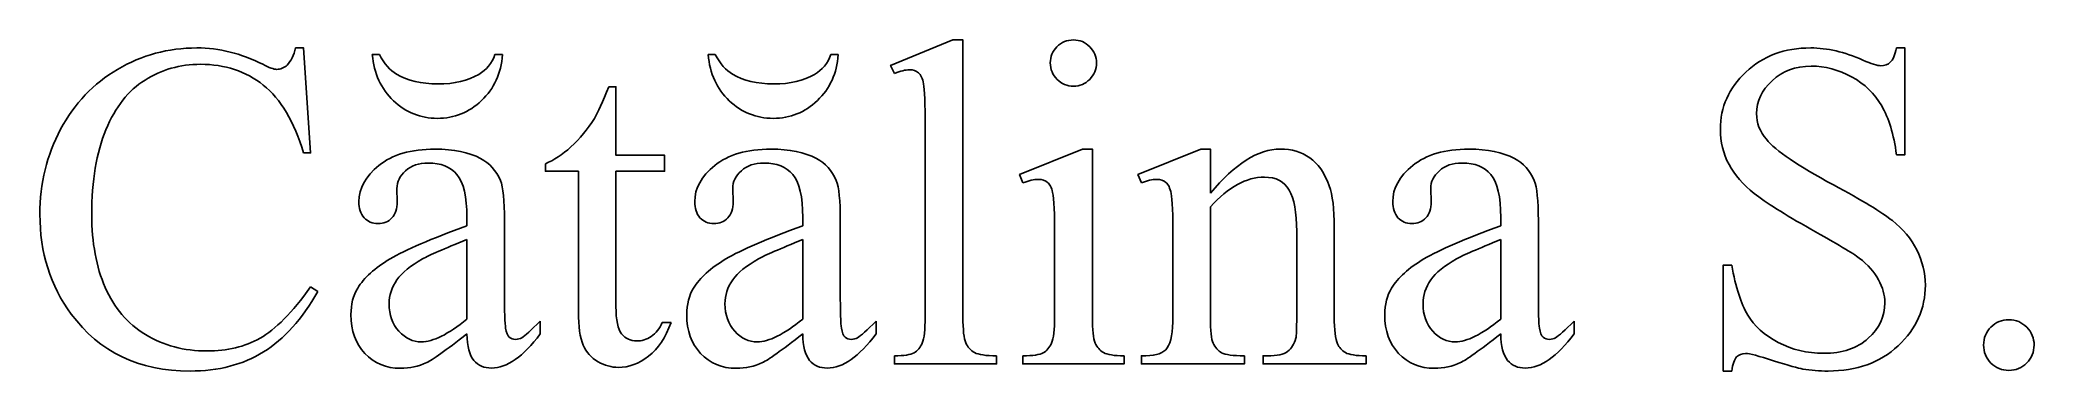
# Model space of a CAD drawing. Extents: x 51.8 to 112.1, y 114.4 to 124.4.
import ezdxf

# ---------------------------------------------------------------- set-up
doc = ezdxf.new("R2010")
doc.units = 0
doc.layers.add('Layer_1', color=7, linetype='CONTINUOUS')

msp = doc.modelspace()

# ---------------------------------------------------------------- linework, layer by layer
at = {"layer": 'Layer_1', "color": 7}
for points in [[(79.371144, 124.437647), (77.492049, 123.666497), (77.609459, 123.425618)], [(79.680925, 116.075713), (79.680925, 124.437647), (79.371144, 124.437647), (79.371144, 124.437647)], [(83.025701, 124.437647), (83.025701, 124.437647)], [(56.507836, 124.196767), (56.507836, 124.196767)], [(59.735753, 121.023971), (59.949073, 121.023971), (59.735753, 124.196767), (59.49487, 124.196767)], [(62.027705, 123.997228), (61.814384, 123.997228), (61.814384, 123.997228)], [(65.751164, 123.997228), (65.524066, 123.997228)], [(72.186051, 123.997228), (71.97273, 123.997228), (71.97273, 123.997228)], [(75.90951, 123.997228), (75.682412, 123.997228)], [(105.324011, 124.196767), (105.324011, 124.196767)], [(107.919132, 120.968851), (108.173795, 120.968851), (108.173795, 124.196767), (107.919132, 124.196767)], [(69.185236, 116.384944), (69.185236, 120.473308), (70.658083, 120.473308), (70.658083, 120.95507), (69.185236, 120.95507), (69.185236, 123.026536), (68.971915, 123.026536), (68.971915, 123.026536)], [(78.538258, 121.801736), (78.538258, 116.075713)], [(63.713872, 121.140828), (63.713872, 121.140828)], [(67.052034, 120.700409), (67.052034, 120.473308), (68.049732, 120.473308), (68.049732, 116.23391)], [(73.872219, 121.140828), (73.872219, 121.140828)], [(83.294143, 121.140828), (81.394654, 120.370229), (81.491118, 120.122184)], [(83.596758, 116.075713), (83.596758, 121.140828), (83.294143, 121.140828), (83.294143, 121.140828)], [(86.872633, 121.140828), (84.973145, 120.370229), (85.076771, 120.122184)], [(87.168633, 119.805785), (87.168633, 121.140828), (86.872633, 121.140828), (86.872633, 121.140828)], [(94.987072, 121.140828), (94.987072, 121.140828)], [(62.571203, 119.551124), (62.557425, 119.950203)], [(72.729549, 119.551124), (72.715771, 119.950203)], [(93.844402, 119.551124), (93.830621, 119.950203)], [(64.677399, 119.075978), (64.677399, 118.82848)], [(65.8129, 116.839147), (65.8129, 118.980065)], [(74.835745, 119.075978), (74.835745, 118.82848)], [(75.971246, 116.839147), (75.971246, 118.980065)], [(87.168633, 116.075713), (87.168633, 119.39954)], [(95.950596, 119.075978), (95.950596, 118.82848)], [(97.0861, 116.839147), (97.0861, 118.980065)], [(64.677399, 118.408454), (64.677399, 116.006811)], [(64.677399, 118.408454), (64.677399, 118.408454)], [(74.835745, 118.408454), (74.835745, 116.006811)], [(74.835745, 118.408454), (74.835745, 118.408454)], [(82.454642, 118.504918), (82.454642, 116.075713)], [(86.033132, 118.41562), (86.033132, 116.075713)], [(89.776985, 118.656502), (89.776985, 116.075713)], [(90.912489, 116.075713), (90.912489, 118.766194)], [(95.950596, 118.408454), (95.950596, 116.006811)], [(95.950596, 118.408454), (95.950596, 118.408454)], [(102.936149, 117.637855), (102.681486, 117.637855), (102.681486, 114.4375), (102.936149, 114.4375)], [(60.162394, 116.839147), (59.949073, 116.97695)], [(66.893284, 115.559224), (66.893284, 115.944522)], [(70.85101, 115.903182), (70.582566, 115.903182)], [(77.05163, 115.559224), (77.05163, 115.944522)], [(98.16648, 115.559224), (98.16648, 115.944522)], [(111.318479, 115.985865), (111.318479, 115.985865)], [(77.609459, 114.898869), (77.609459, 114.650821), (80.699572, 114.650821), (80.699572, 114.898869)], [(81.491118, 114.898869), (81.491118, 114.650821), (84.553669, 114.650821), (84.553669, 114.898869)], [(85.214024, 114.898869), (85.076771, 114.898869), (85.076771, 114.650821), (88.194446, 114.650821), (88.194446, 114.898869)], [(88.889528, 114.898869), (88.75834, 114.898869), (88.75834, 114.650821), (91.876012, 114.650821), (91.876012, 114.898869)]]:
    msp.add_lwpolyline(points, dxfattribs=at)
for points in [[(83.025701, 124.437647), (82.828403, 124.437647), (82.660633, 124.36859), (82.522993, 124.230942)], [(83.514078, 124.230942), (83.381022, 124.36859), (83.2184, 124.437647), (83.025701, 124.437647)], [(56.507836, 124.196767), (55.640663, 124.196767), (54.840301, 123.980927), (54.10619, 123.54964)], [(54.939078, 123.226075), (55.43919, 123.542661), (55.99867, 123.701225), (56.618078, 123.701225)], [(58.503788, 123.701225), (57.847675, 124.031571), (57.182302, 124.196767), (56.507836, 124.196767)], [(56.618078, 123.701225), (57.35678, 123.701225), (57.989926, 123.492575), (58.517566, 123.075044)], [(58.916648, 123.54964), (58.834056, 123.54964), (58.696492, 123.600285), (58.503788, 123.701225)], [(59.24021, 123.680278), (59.148443, 123.593102), (59.040526, 123.54964), (58.916648, 123.54964)], [(59.49487, 124.196767), (59.444398, 123.976535), (59.359497, 123.804157), (59.24021, 123.680278)], [(61.814384, 123.997228), (61.864857, 123.423701), (62.078112, 122.957775), (62.454346, 122.599898)], [(62.550809, 123.405221), (62.353516, 123.519922), (62.179117, 123.717345), (62.027705, 123.997228)], [(65.524066, 123.997228), (65.432295, 123.731115), (65.269131, 123.531118), (65.035135, 123.398056)], [(65.117818, 122.607063), (65.498651, 122.964941), (65.709884, 123.428293), (65.751164, 123.997228)], [(71.97273, 123.997228), (72.023203, 123.423701), (72.236464, 122.957775), (72.612692, 122.599898)], [(72.709155, 123.405221), (72.511862, 123.519922), (72.337463, 123.717345), (72.186051, 123.997228)], [(75.682412, 123.997228), (75.59065, 123.731115), (75.427483, 123.531118), (75.193482, 123.398056)], [(75.276164, 122.607063), (75.656998, 122.964941), (75.86823, 123.428293), (75.90951, 123.997228)], [(82.522993, 124.230942), (82.389931, 124.097885), (82.323453, 123.935272), (82.323453, 123.742565)], [(82.323453, 123.742565), (82.323453, 123.549866), (82.39251, 123.38467), (82.530159, 123.247022)], [(83.720784, 123.742565), (83.720784, 123.935272), (83.651727, 124.097885), (83.514078, 124.230942)], [(83.514078, 123.247022), (83.651727, 123.38467), (83.720784, 123.549866), (83.720784, 123.742565)], [(105.324011, 124.196767), (104.530253, 124.196767), (103.876666, 123.953303), (103.362787, 123.466958)], [(106.900488, 123.831862), (106.345317, 124.075034), (105.81954, 124.196767), (105.324011, 124.196767)], [(107.443986, 123.659882), (107.338463, 123.659882), (107.157429, 123.717153), (106.900488, 123.831862)], [(107.732823, 123.762961), (107.659409, 123.694132), (107.563278, 123.659882), (107.443986, 123.659882)], [(107.919132, 124.196767), (107.873254, 123.981121), (107.810821, 123.836367), (107.732823, 123.762961)], [(54.10619, 123.54964), (53.376668, 123.122932), (52.803379, 122.519439), (52.385848, 121.73945)], [(53.755066, 121.725669), (54.044126, 122.413896), (54.438964, 122.914076), (54.939078, 123.226075)], [(58.517566, 123.075044), (59.045211, 122.657519), (59.451284, 121.973728), (59.735753, 121.023971)], [(63.796555, 123.109218), (63.29644, 123.109218), (62.881165, 123.207931), (62.550809, 123.405221)], [(65.035135, 123.398056), (64.709375, 123.205357), (64.29667, 123.109218), (63.796555, 123.109218)], [(73.954901, 123.109218), (73.454795, 123.109218), (73.039511, 123.207931), (72.709155, 123.405221)], [(75.193482, 123.398056), (74.867721, 123.205357), (74.455016, 123.109218), (73.954901, 123.109218)], [(77.609459, 123.425618), (77.792982, 123.499029), (77.944366, 123.535859), (78.063662, 123.535859)], [(78.063662, 123.535859), (78.173776, 123.535859), (78.263275, 123.506201), (78.332103, 123.446564)], [(78.332103, 123.446564), (78.405495, 123.386919), (78.458163, 123.274392), (78.4903, 123.109218)], [(78.4903, 123.109218), (78.522437, 122.948631), (78.538258, 122.512911), (78.538258, 121.801736)], [(82.530159, 123.247022), (82.667807, 123.109374), (82.832994, 123.040317), (83.025701, 123.040317)], [(83.025701, 123.040317), (83.2184, 123.040317), (83.381022, 123.109374), (83.514078, 123.247022)], [(103.362787, 123.466958), (102.848911, 122.985193), (102.592188, 122.409321), (102.592188, 121.73945)], [(103.686352, 122.214596), (103.686352, 122.586241), (103.842333, 122.91663), (104.154333, 123.205682)], [(104.154333, 123.205682), (104.466327, 123.499326), (104.860619, 123.646104), (105.337792, 123.646104)], [(105.337792, 123.646104), (105.759909, 123.646104), (106.168561, 123.538179), (106.563145, 123.322539)], [(106.563145, 123.322539), (106.957734, 123.106893), (107.260493, 122.815369), (107.471548, 122.448313)], [(62.454346, 122.599898), (62.830576, 122.246609), (63.273484, 122.070178), (63.782774, 122.070178)], [(63.782774, 122.070178), (64.296653, 122.070178), (64.741585, 122.249183), (65.117818, 122.607063)], [(68.971915, 123.026536), (68.783803, 122.563127), (68.637025, 122.244529), (68.531493, 122.070178)], [(72.612692, 122.599898), (72.988928, 122.246609), (73.431831, 122.070178), (73.94112, 122.070178)], [(73.94112, 122.070178), (74.454999, 122.070178), (74.899937, 122.249183), (75.276164, 122.607063)], [(68.531493, 122.070178), (68.325025, 121.739825), (68.088746, 121.452904), (67.822633, 121.20973)], [(103.982355, 121.436832), (103.785062, 121.670833), (103.686352, 121.930131), (103.686352, 122.214596)], [(107.471548, 122.448313), (107.687194, 122.081255), (107.836548, 121.588258), (107.919132, 120.968851)], [(52.385848, 121.73945), (51.968325, 120.959453), (51.759117, 120.103845), (51.759117, 119.172438)], [(53.328425, 119.15866), (53.328425, 120.181826), (53.4706, 121.037433), (53.755066, 121.725669)], [(102.592188, 121.73945), (102.592191, 121.354036), (102.679115, 121.000632), (102.853466, 120.679463)], [(106.012481, 120.060448), (104.943426, 120.633969), (104.266821, 121.092715), (103.982355, 121.436832)], [(63.713872, 121.140828), (62.984351, 121.140828), (62.417685, 120.975635), (62.013927, 120.645286)], [(62.819251, 120.487089), (62.989016, 120.643084), (63.218115, 120.720803), (63.507167, 120.720803)], [(63.507167, 120.720803), (63.887987, 120.720803), (64.177487, 120.604225), (64.37478, 120.370229)], [(65.090259, 120.858606), (64.732379, 121.046721), (64.273629, 121.140828), (63.713872, 121.140828)], [(65.688878, 120.191086), (65.560407, 120.493907), (65.360961, 120.716375), (65.090259, 120.858606)], [(67.822633, 121.20973), (67.561106, 120.971145), (67.304388, 120.801346), (67.052034, 120.700409)], [(73.872219, 121.140828), (73.142697, 121.140828), (72.576031, 120.975635), (72.172273, 120.645286)], [(72.977597, 120.487089), (73.147356, 120.643084), (73.376456, 120.720803), (73.665513, 120.720803)], [(73.665513, 120.720803), (74.046336, 120.720803), (74.335283, 120.604225), (74.532576, 120.370229)], [(75.248605, 120.858606), (74.890725, 121.046721), (74.431984, 121.140828), (73.872219, 121.140828)], [(75.847224, 120.191086), (75.718754, 120.493907), (75.51931, 120.716375), (75.248605, 120.858606)], [(89.281442, 121.140828), (88.611562, 121.140828), (87.907336, 120.695897), (87.168633, 119.805785)], [(90.169451, 120.879553), (89.921691, 121.053904), (89.625561, 121.140828), (89.281442, 121.140828)], [(90.761455, 120.032886), (90.614631, 120.427469), (90.417214, 120.709788), (90.169451, 120.879553)], [(94.987072, 121.140828), (94.257547, 121.140828), (93.690885, 120.975635), (93.287124, 120.645286)], [(94.09245, 120.487089), (94.262215, 120.643084), (94.491312, 120.720803), (94.780367, 120.720803)], [(94.780367, 120.720803), (95.161186, 120.720803), (95.450687, 120.604225), (95.64798, 120.370229)], [(96.363456, 120.858606), (96.005575, 121.046721), (95.546829, 121.140828), (94.987072, 121.140828)], [(96.962077, 120.191086), (96.833604, 120.493907), (96.634161, 120.716375), (96.363456, 120.858606)], [(102.853466, 120.679463), (103.027818, 120.358285), (103.282509, 120.064732), (103.61745, 119.798619)], [(62.013927, 120.645286), (61.610157, 120.314933), (61.40814, 119.952323), (61.40814, 119.55774)], [(62.557425, 119.950203), (62.557425, 120.152083), (62.644899, 120.331085), (62.819251, 120.487089)], [(64.37478, 120.370229), (64.576663, 120.13623), (64.677399, 119.704563), (64.677399, 119.075978)], [(65.8129, 118.980065), (65.8129, 119.590302), (65.771462, 119.993793), (65.688878, 120.191086)], [(72.172273, 120.645286), (71.768512, 120.314933), (71.566486, 119.952323), (71.566486, 119.55774)], [(72.715771, 119.950203), (72.715771, 120.152083), (72.803246, 120.331085), (72.977597, 120.487089)], [(74.532576, 120.370229), (74.734453, 120.13623), (74.835745, 119.704563), (74.835745, 119.075978)], [(75.971246, 118.980065), (75.971246, 119.590302), (75.929808, 119.993793), (75.847224, 120.191086)], [(81.491118, 120.122184), (81.674647, 120.19101), (81.830629, 120.22526), (81.959099, 120.22526)], [(81.959099, 120.22526), (82.078391, 120.22526), (82.171948, 120.195601), (82.240771, 120.135965)], [(82.240771, 120.135965), (82.309579, 120.080906), (82.360219, 119.980167), (82.392355, 119.833346)], [(85.076771, 120.122184), (85.255717, 120.19101), (85.409119, 120.22526), (85.537589, 120.22526)], [(85.537589, 120.22526), (85.656876, 120.22526), (85.750983, 120.195601), (85.819811, 120.135965)], [(85.819811, 120.135965), (85.893203, 120.07632), (85.945872, 119.963795), (85.978008, 119.798619)], [(87.168633, 119.39954), (87.710043, 119.996008), (88.253687, 120.294162), (88.79968, 120.294162)], [(88.79968, 120.294162), (89.152974, 120.294162), (89.403066, 120.163775), (89.549883, 119.902248)], [(93.287124, 120.645286), (92.883357, 120.314933), (92.681339, 119.952323), (92.681339, 119.55774)], [(93.830621, 119.950203), (93.830621, 120.152083), (93.918099, 120.331085), (94.09245, 120.487089)], [(95.64798, 120.370229), (95.849862, 120.13623), (95.950596, 119.704563), (95.950596, 119.075978)], [(97.0861, 118.980065), (97.0861, 119.590302), (97.044661, 119.993793), (96.962077, 120.191086)], [(107.79511, 118.980065), (107.478524, 119.232422), (106.884237, 119.59245), (106.012481, 120.060448)], [(61.40814, 119.55774), (61.40814, 119.351269), (61.460808, 119.188655), (61.566339, 119.069362)], [(62.406391, 119.062197), (62.516505, 119.176898), (62.571203, 119.34007), (62.571203, 119.551124)], [(71.566486, 119.55774), (71.566486, 119.351269), (71.619154, 119.188655), (71.724685, 119.069362)], [(72.564737, 119.062197), (72.674854, 119.176898), (72.729549, 119.34007), (72.729549, 119.551124)], [(82.392355, 119.833346), (82.433636, 119.631464), (82.454642, 119.188562), (82.454642, 118.504918)], [(85.978008, 119.798619), (86.01472, 119.63344), (86.033132, 119.17267), (86.033132, 118.41562)], [(89.549883, 119.902248), (89.701295, 119.645307), (89.776985, 119.230023), (89.776985, 118.656502)], [(90.912489, 118.766194), (90.912489, 119.335134), (90.862394, 119.757595), (90.761455, 120.032886)], [(92.681339, 119.55774), (92.681339, 119.351269), (92.734007, 119.188655), (92.839536, 119.069362)], [(93.67959, 119.062197), (93.789705, 119.176898), (93.844402, 119.34007), (93.844402, 119.551124)], [(103.61745, 119.798619), (103.956975, 119.5325), (104.525667, 119.175046), (105.324011, 118.725404)], [(51.759117, 119.172438), (51.759117, 118.016216), (52.075691, 117.011251), (52.70886, 116.157842)], [(53.734673, 116.963169), (53.463968, 117.582576), (53.328425, 118.314435), (53.328425, 119.15866)], [(61.566339, 119.069362), (61.676454, 118.95007), (61.8166, 118.890216), (61.986365, 118.890216)], [(61.986365, 118.890216), (62.160716, 118.890216), (62.300859, 118.947488), (62.406391, 119.062197)], [(71.724685, 119.069362), (71.8348, 118.95007), (71.974946, 118.890216), (72.144711, 118.890216)], [(72.144711, 118.890216), (72.319062, 118.890216), (72.459214, 118.947488), (72.564737, 119.062197)], [(92.839536, 119.069362), (92.949653, 118.95007), (93.089797, 118.890216), (93.259565, 118.890216)], [(93.259565, 118.890216), (93.433916, 118.890216), (93.574059, 118.947488), (93.67959, 119.062197)], [(108.531535, 118.098673), (108.361767, 118.438204), (108.116281, 118.732307), (107.79511, 118.980065)], [(64.677399, 118.82848), (63.59458, 118.433897), (62.819265, 118.098905), (62.35127, 117.823617)], [(63.33519, 117.823617), (63.537066, 117.938317), (63.984577, 118.133166), (64.677399, 118.408454)], [(74.835745, 118.82848), (73.752932, 118.433897), (72.977611, 118.098905), (72.509616, 117.823617)], [(73.493536, 117.823617), (73.695418, 117.938317), (74.142929, 118.133166), (74.835745, 118.408454)], [(95.950596, 118.82848), (94.86778, 118.433897), (94.092464, 118.098905), (93.624467, 117.823617)], [(94.608386, 117.823617), (94.810266, 117.938317), (95.257777, 118.133166), (95.950596, 118.408454)], [(105.324011, 118.725404), (106.122362, 118.280348), (106.611309, 117.988824), (106.790243, 117.851176)], [(62.35127, 117.823617), (61.887864, 117.54832), (61.562086, 117.254767), (61.373965, 116.942773)], [(62.557425, 117.19027), (62.71342, 117.410503), (62.972717, 117.621732), (63.33519, 117.823617)], [(72.509616, 117.823617), (72.046204, 117.54832), (71.720424, 117.254767), (71.532311, 116.942773)], [(72.715771, 117.19027), (72.871766, 117.410503), (73.131069, 117.621732), (73.493536, 117.823617)], [(93.624467, 117.823617), (93.161063, 117.54832), (92.835283, 117.254767), (92.647162, 116.942773)], [(93.830621, 117.19027), (93.98662, 117.410503), (94.245914, 117.621732), (94.608386, 117.823617)], [(103.417911, 116.130283), (103.216026, 116.465222), (103.055441, 116.967984), (102.936149, 117.637855)], [(106.790243, 117.851176), (107.056365, 117.649299), (107.251205, 117.431438), (107.375084, 117.197436)], [(108.79281, 117.032071), (108.79281, 117.403712), (108.705886, 117.759146), (108.531535, 118.098673)], [(62.323708, 116.467626), (62.323708, 116.729159), (62.401426, 116.970038), (62.557425, 117.19027)], [(72.482054, 116.467626), (72.482054, 116.729159), (72.559767, 116.970038), (72.715771, 117.19027)], [(93.596908, 116.467626), (93.596908, 116.729159), (93.674626, 116.970038), (93.830621, 117.19027)], [(107.375084, 117.197436), (107.503554, 116.96344), (107.568008, 116.731761), (107.568008, 116.502354)], [(107.96709, 115.201484), (108.517675, 115.71536), (108.79281, 116.325488), (108.79281, 117.032071)], [(54.952857, 115.538827), (54.41145, 115.869177), (54.005377, 116.343762), (53.734673, 116.963169)], [(59.949073, 116.97695), (59.3939, 116.206131), (58.884514, 115.690113), (58.421105, 115.428586)], [(58.524732, 115.015726), (59.148725, 115.401137), (59.694396, 116.008682), (60.162394, 116.839147)], [(61.373965, 116.942773), (61.236323, 116.717949), (61.16726, 116.451469), (61.16726, 116.144064)], [(62.619711, 115.641906), (62.422418, 115.862138), (62.323708, 116.137277), (62.323708, 116.467626)], [(65.847077, 115.731201), (65.82415, 115.86885), (65.8129, 116.238092), (65.8129, 116.839147)], [(71.532311, 116.942773), (71.394663, 116.717949), (71.325606, 116.451469), (71.325606, 116.144064)], [(72.778057, 115.641906), (72.580764, 115.862138), (72.482054, 116.137277), (72.482054, 116.467626)], [(76.005424, 115.731201), (75.982496, 115.86885), (75.971246, 116.238092), (75.971246, 116.839147)], [(92.647162, 116.942773), (92.509522, 116.717949), (92.440457, 116.451469), (92.440457, 116.144064)], [(93.892911, 115.641906), (93.695618, 115.862138), (93.596908, 116.137277), (93.596908, 116.467626)], [(97.120274, 115.731201), (97.097346, 115.86885), (97.0861, 116.238092), (97.0861, 116.839147)], [(107.568008, 116.502354), (107.568008, 116.089415), (107.400241, 115.731407), (107.0653, 115.428586)], [(52.70886, 116.157842), (53.557677, 115.010795), (54.755459, 114.4375), (56.301681, 114.4375)], [(61.16726, 116.144064), (61.16726, 115.657711), (61.307409, 115.265456), (61.587286, 114.967217)], [(64.677399, 116.006811), (64.108456, 115.547991), (63.649715, 115.318341), (63.301012, 115.318341)], [(66.893284, 115.944522), (66.617987, 115.669225), (66.432358, 115.502003), (66.336005, 115.442367)], [(68.049732, 116.23391), (68.049732, 115.779679), (68.097805, 115.442113), (68.19415, 115.221881)], [(69.357216, 115.559224), (69.242507, 115.701458), (69.185236, 115.976596), (69.185236, 116.384944)], [(70.169706, 114.885088), (70.463352, 115.114503), (70.69042, 115.45354), (70.85101, 115.903182)], [(70.582566, 115.903182), (70.504568, 115.719653), (70.394072, 115.58006), (70.251838, 115.483707)], [(71.325606, 116.144064), (71.325606, 115.657711), (71.465749, 115.265456), (71.745632, 114.967217)], [(74.835745, 116.006811), (74.266808, 115.547991), (73.808061, 115.318341), (73.459359, 115.318341)], [(77.05163, 115.944522), (76.776339, 115.669225), (76.590704, 115.502003), (76.494351, 115.442367)], [(78.538258, 116.075713), (78.538258, 115.685721), (78.508596, 115.421815), (78.44896, 115.284167)], [(79.763608, 115.290782), (79.708543, 115.419253), (79.680925, 115.681129), (79.680925, 116.075713)], [(82.454642, 116.075713), (82.454642, 115.685721), (82.422415, 115.421815), (82.358178, 115.284167)], [(83.679441, 115.284167), (83.624377, 115.417223), (83.596758, 115.681129), (83.596758, 116.075713)], [(86.033132, 116.075713), (86.033132, 115.616893), (85.975861, 115.304922), (85.861151, 115.139748)], [(87.244703, 115.284167), (87.194211, 115.385107), (87.168633, 115.64901), (87.168633, 116.075713)], [(89.776985, 116.075713), (89.776985, 115.713246), (89.767779, 115.497406), (89.749426, 115.428586)], [(91.008952, 115.26322), (90.944716, 115.405455), (90.912489, 115.676543), (90.912489, 116.075713)], [(92.440457, 116.144064), (92.440457, 115.657711), (92.580608, 115.265456), (92.860483, 114.967217)], [(95.950596, 116.006811), (95.381656, 115.547991), (94.922915, 115.318341), (94.574212, 115.318341)], [(98.16648, 115.944522), (97.891187, 115.669225), (97.705555, 115.502003), (97.609204, 115.442367)], [(104.340092, 115.304563), (103.927155, 115.524795), (103.619787, 115.799928), (103.417911, 116.130283)], [(111.318479, 115.985865), (111.107416, 115.985865), (110.926385, 115.912755), (110.774981, 115.765929)], [(111.862527, 115.758763), (111.71571, 115.910175), (111.534125, 115.985865), (111.318479, 115.985865)], [(56.81762, 115.043285), (56.120212, 115.043285), (55.498852, 115.208475), (54.952857, 115.538827)], [(58.421105, 115.428586), (57.957699, 115.171645), (57.423263, 115.043285), (56.81762, 115.043285)], [(63.301012, 115.318341), (63.044077, 115.318341), (62.817001, 115.42626), (62.619711, 115.641906)], [(63.459212, 114.692161), (63.624385, 114.770161), (64.030458, 115.059109), (64.677399, 115.559224)], [(64.677399, 115.559224), (64.681982, 115.182987), (64.750494, 114.917061), (64.883551, 114.761062)], [(65.420436, 114.526798), (65.888431, 114.526798), (66.379399, 114.870988), (66.893284, 115.559224)], [(65.957319, 115.46276), (65.906841, 115.508641), (65.870005, 115.598145), (65.847077, 115.731201)], [(66.143078, 115.394409), (66.074258, 115.394409), (66.012383, 115.416905), (65.957319, 115.46276)], [(66.336005, 115.442367), (66.280946, 115.41023), (66.216487, 115.394409), (66.143078, 115.394409)], [(68.19415, 115.221881), (68.290504, 115.006235), (68.439853, 114.839015), (68.641738, 114.719723)], [(69.811416, 115.345903), (69.627887, 115.345903), (69.476509, 115.416989), (69.357216, 115.559224)], [(70.251838, 115.483707), (70.109598, 115.391945), (69.962823, 115.345903), (69.811416, 115.345903)], [(73.459359, 115.318341), (73.202418, 115.318341), (72.97535, 115.42626), (72.778057, 115.641906)], [(73.617558, 114.692161), (73.782732, 114.770161), (74.18881, 115.059109), (74.835745, 115.559224)], [(74.835745, 115.559224), (74.840337, 115.182987), (74.908841, 114.917061), (75.041897, 114.761062)], [(75.578783, 114.526798), (76.046778, 114.526798), (76.537751, 114.870988), (77.05163, 115.559224)], [(76.115665, 115.46276), (76.065181, 115.508641), (76.028351, 115.598145), (76.005424, 115.731201)], [(76.301427, 115.394409), (76.23261, 115.394409), (76.17073, 115.416905), (76.115665, 115.46276)], [(76.494351, 115.442367), (76.439292, 115.41023), (76.374838, 115.394409), (76.301427, 115.394409)], [(78.44896, 115.284167), (78.38931, 115.146513), (78.306438, 115.047803), (78.200912, 114.988164)], [(80.032049, 114.994779), (79.912751, 115.063607), (79.823247, 115.162318), (79.763608, 115.290782)], [(82.358178, 115.284167), (82.298528, 115.146513), (82.215661, 115.047803), (82.110133, 114.988164)], [(83.934104, 114.994779), (83.823981, 115.059016), (83.73908, 115.155697), (83.679441, 115.284167)], [(87.505979, 114.988164), (87.395862, 115.0524), (87.308937, 115.15111), (87.244703, 115.284167)], [(89.749426, 115.428586), (89.703536, 115.254234), (89.621215, 115.121274), (89.501928, 115.029507)], [(91.249832, 114.994779), (91.139734, 115.059016), (91.059442, 115.148514), (91.008952, 115.26322)], [(94.574212, 115.318341), (94.317277, 115.318341), (94.090201, 115.42626), (93.892911, 115.641906)], [(94.732412, 114.692161), (94.897585, 114.770161), (95.303658, 115.059109), (95.950596, 115.559224)], [(95.950596, 115.559224), (95.955182, 115.182987), (96.023694, 114.917061), (96.156751, 114.761062)], [(96.693633, 114.526798), (97.161631, 114.526798), (97.652599, 114.870988), (98.16648, 115.559224)], [(97.230519, 115.46276), (97.18004, 115.508641), (97.143202, 115.598145), (97.120274, 115.731201)], [(97.416277, 115.394409), (97.347457, 115.394409), (97.285583, 115.416905), (97.230519, 115.46276)], [(97.609204, 115.442367), (97.554146, 115.41023), (97.489683, 115.394409), (97.416277, 115.394409)], [(105.709863, 114.974383), (105.214334, 114.974383), (104.757617, 115.084331), (104.340092, 115.304563)], [(107.0653, 115.428586), (106.734953, 115.125764), (106.283389, 114.974383), (105.709863, 114.974383)], [(110.774981, 115.765929), (110.628155, 115.619111), (110.555045, 115.437527), (110.555045, 115.221881)], [(110.555045, 115.221881), (110.555045, 115.010826), (110.628155, 114.829792), (110.774981, 114.678383)], [(111.855362, 114.678383), (112.006774, 114.829792), (112.082463, 115.010826), (112.082463, 115.221881)], [(112.082463, 115.221881), (112.082463, 115.43294), (112.009353, 115.611943), (111.862527, 115.758763)], [(56.301681, 114.4375), (57.159676, 114.4375), (57.900733, 114.63032), (58.524732, 115.015726)], [(61.587286, 114.967217), (61.871757, 114.668987), (62.231788, 114.520183), (62.667666, 114.520183)], [(62.667666, 114.520183), (62.947543, 114.520183), (63.211446, 114.577454), (63.459212, 114.692161)], [(64.883551, 114.761062), (65.016616, 114.605061), (65.195618, 114.526798), (65.420436, 114.526798)], [(68.641738, 114.719723), (68.843614, 114.605022), (69.049693, 114.547742), (69.260753, 114.547742)], [(69.260753, 114.547742), (69.572747, 114.547742), (69.876062, 114.66027), (70.169706, 114.885088)], [(71.745632, 114.967217), (72.030098, 114.668987), (72.390134, 114.520183), (72.826012, 114.520183)], [(72.826012, 114.520183), (73.105895, 114.520183), (73.369793, 114.577454), (73.617558, 114.692161)], [(75.041897, 114.761062), (75.174954, 114.605061), (75.353959, 114.526798), (75.578783, 114.526798)], [(78.200912, 114.988164), (78.095384, 114.928527), (77.898511, 114.898869), (77.609459, 114.898869)], [(80.699572, 114.898869), (80.373809, 114.898869), (80.151344, 114.930543), (80.032049, 114.994779)], [(82.110133, 114.988164), (82.004607, 114.928527), (81.798531, 114.898869), (81.491118, 114.898869)], [(84.553669, 114.898869), (84.25544, 114.898869), (84.048811, 114.930543), (83.934104, 114.994779)], [(85.861151, 115.139748), (85.751037, 114.979161), (85.535196, 114.898869), (85.214024, 114.898869)], [(88.194446, 114.898869), (87.850335, 114.898869), (87.620686, 114.928527), (87.505979, 114.988164)], [(89.501928, 115.029507), (89.387222, 114.942331), (89.183172, 114.898869), (88.889528, 114.898869)], [(91.876012, 114.898869), (91.573191, 114.898869), (91.364533, 114.930543), (91.249832, 114.994779)], [(92.860483, 114.967217), (93.144957, 114.668987), (93.504988, 114.520183), (93.940866, 114.520183)], [(93.940866, 114.520183), (94.22074, 114.520183), (94.484646, 114.577454), (94.732412, 114.692161)], [(96.156751, 114.761062), (96.289813, 114.605061), (96.468818, 114.526798), (96.693633, 114.526798)], [(102.936149, 114.4375), (102.968266, 114.653146), (103.016331, 114.795321), (103.080565, 114.864141)], [(103.080565, 114.864141), (103.149388, 114.932961), (103.241465, 114.967217), (103.356175, 114.967217)], [(103.356175, 114.967217), (103.475467, 114.967217), (103.757232, 114.894102), (104.202288, 114.747284)], [(104.202288, 114.747284), (104.65193, 114.605036), (104.948063, 114.522164), (105.090298, 114.499236)], [(105.854282, 114.4375), (106.71686, 114.4375), (107.421095, 114.692195), (107.96709, 115.201484)], [(110.774981, 114.678383), (110.926385, 114.531557), (111.107416, 114.457897), (111.318479, 114.457897)], [(111.318479, 114.457897), (111.529533, 114.457897), (111.708536, 114.531557), (111.855362, 114.678383)], [(105.090298, 114.499236), (105.328883, 114.457953), (105.583577, 114.4375), (105.854282, 114.4375)]]:
    msp.add_open_spline(points, degree=3, dxfattribs=at)

doc.saveas('drawing.dxf')
